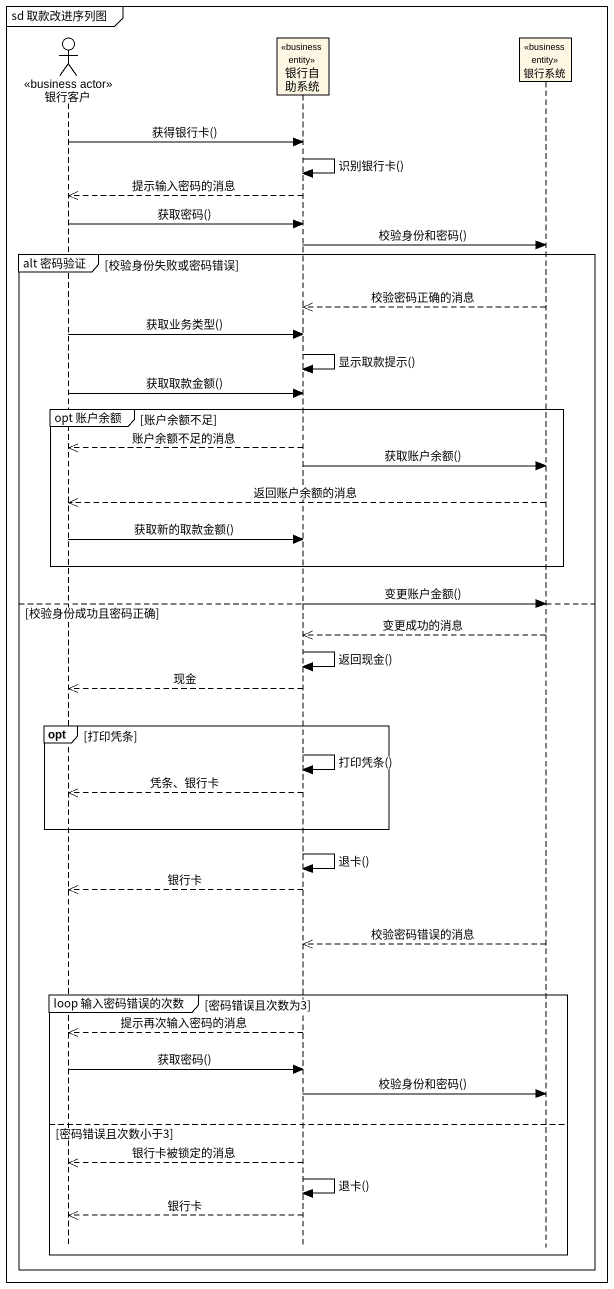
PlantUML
@startuml
mainframe sd 取款改进序列图
hide footbox
actor 银行客户 <<business actor>>
participant 银行自助系统 <<business entity>>
participant 银行系统 <<business entity>>

银行客户 -> 银行自助系统 : 获得银行卡()
银行自助系统 -> 银行自助系统 : 识别银行卡()
银行自助系统 -->> 银行客户 : 提示输入密码的消息
银行客户 -> 银行自助系统 : 获取密码()
银行自助系统 -> 银行系统 : 校验身份和密码()
group alt 密码验证 [校验身份失败或密码错误]
  银行系统 -->> 银行自助系统 : 校验密码正确的消息
  银行客户 -> 银行自助系统 : 获取业务类型()
  银行自助系统 -> 银行自助系统 : 显示取款提示()
  银行客户 -> 银行自助系统 : 获取取款金额()
  group opt 账户余额 [账户余额不足]
    银行自助系统 -->> 银行客户 : 账户余额不足的消息
    银行自助系统 -> 银行系统 : 获取账户余额()
    银行系统 -->> 银行客户 : 返回账户余额的消息
    银行客户 -> 银行自助系统 : 获取新的取款金额()
  end
else 校验身份成功且密码正确
  银行自助系统 -> 银行系统 : 变更账户金额()
  银行系统 -->> 银行自助系统 : 变更成功的消息
  银行自助系统 -> 银行自助系统 : 返回现金()
  银行自助系统 -->> 银行客户 : 现金
  opt 打印凭条
    银行自助系统 -> 银行自助系统 : 打印凭条()
    银行自助系统 -->> 银行客户 : 凭条、银行卡
  end
  银行自助系统 -> 银行自助系统 : 退卡()
  银行自助系统 -->> 银行客户 : 银行卡
  银行系统 -->> 银行自助系统 : 校验密码错误的消息
  group loop 输入密码错误的次数 [密码错误且次数为3]
    银行自助系统 -->> 银行客户 : 提示再次输入密码的消息
    银行客户 -> 银行自助系统 : 获取密码()
    银行自助系统 -> 银行系统 : 校验身份和密码()
  else 密码错误且次数小于3
    银行自助系统 -->> 银行客户 : 银行卡被锁定的消息
    银行自助系统 -> 银行自助系统 : 退卡()
    银行自助系统 -->> 银行客户 : 银行卡
  end
end
@enduml
